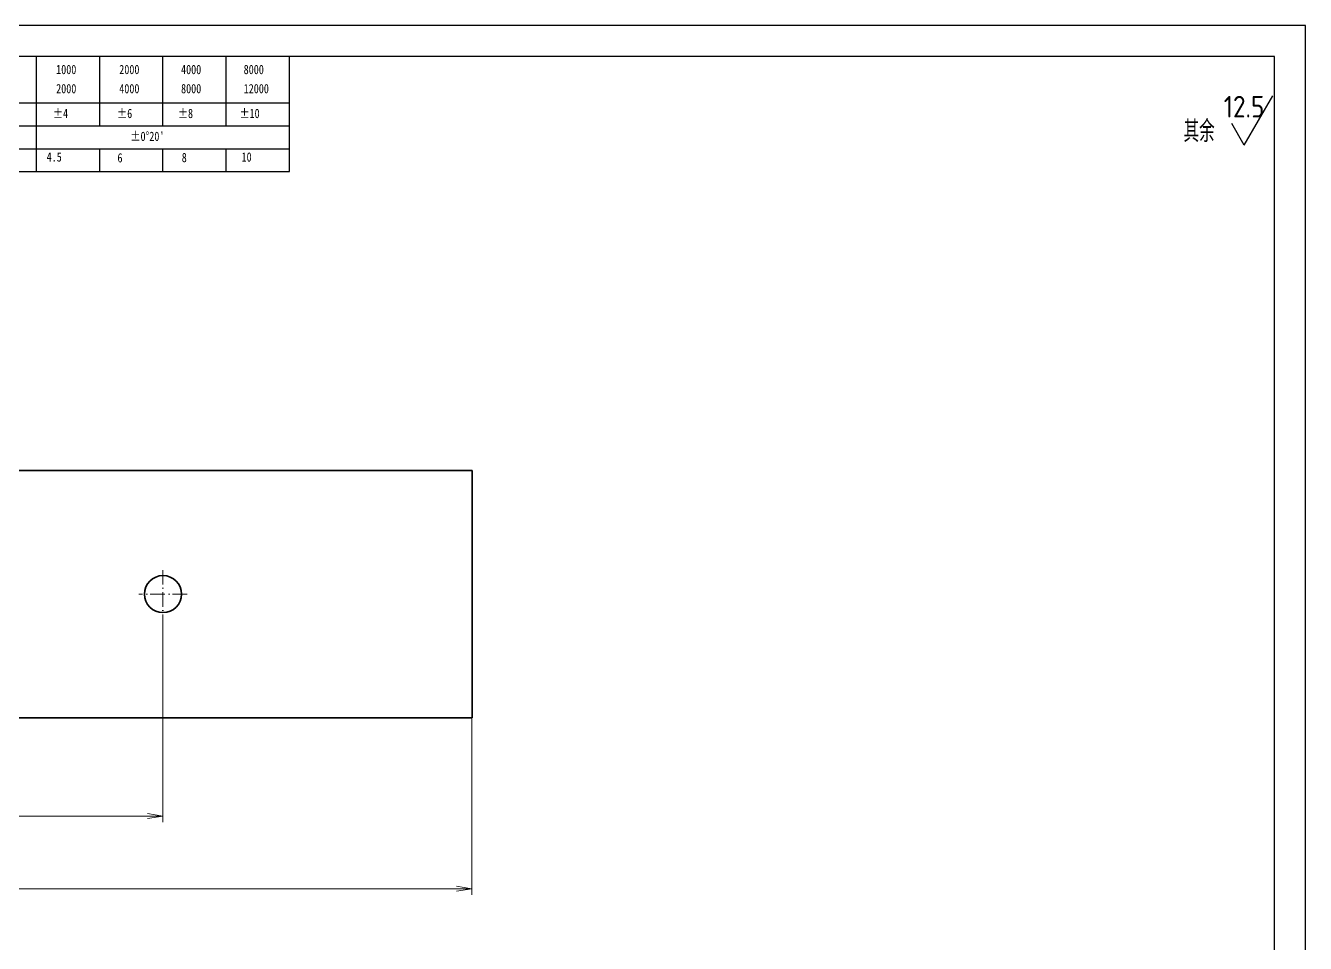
# Model space of a CAD drawing. Header units: millimetres. Extents: x 9230 to 30874, y -310 to 1935.
# Drawn here: x 30667 to 30874, y -161 to -12.5 of the extents above; entities that cross this region are included whole.
import ezdxf

# ---------------------------------------------------------------- set-up
doc = ezdxf.new("R2010")
doc.units = ezdxf.units.MM
doc.header["$PDMODE"] = 35
for name, pattern in [('AM_ISO08W050x2', [9, 6, -0.75, 1.5, -0.75]), ('DASHDOT', [18.5, 12, -3, 0.5, -3]), ('DOT2', [0.125, 0, -0.125])]:
    doc.linetypes.add(name, pattern=pattern)
for name, color, linetype, lineweight in [('中心线', 2, 'AM_ISO08W050x2', 18), ('图框', 7, 'Continuous', 15), ('标注线', 3, 'Continuous', 25)]:
    doc.layers.add(name, color=color, linetype=linetype, lineweight=lineweight)
doc.layers.add('图\\M+19E79\\M+195B6\\M+18E9A', color=7, linetype='Continuous')
doc.styles.add('DIM', font='simplex.shx', dxfattribs={"width": 0.8, "bigfont": 'bigfont.shx'})
doc.styles.add('国标', font='simfang.ttf', dxfattribs={"width": 0.8})
doc.styles.add('机械长仿宋', font='gbenor.shx', dxfattribs={"height": 1, "bigfont": 'gbcbig.shx'})
doc.dimstyles.new('DEH 1-1', dxfattribs={"dimtxt": 3.5, "dimasz": 2.5, "dimexe": 1, "dimexo": 0, "dimgap": 1.2, "dimtad": 3, "dimdsep": 46, "dimtxsty": 'DIM', "dimblk": 'OPEN', "dimcen": 0, "dimclrd": 8, "dimclre": 8, "dimclrt": 2, "dimazin": 2, "dimtfac": 0.5, "dimtmove": 0, "dimatfit": 3, "dimldrblk": 'OPEN', "dimfxl": 0, "dimtolj": 2, "dimlwd": 13, "dimlwe": 13, "dimarcsym": 0})

# ---------------------------------------------------------------- blocks, each defined once
blk = doc.blocks.new('GZDEH零件A3图框V01版')
at = {"layer": 'Defpoints', "linetype": 'Continuous'}
for p, q in [((3277.49, -1549.46), (2857.49, -1549.46)), ((3277.49, -1846.46), (3277.49, -1549.46))]:
    blk.add_line(p, q, dxfattribs=at)
at = {"layer": '图\\M+19E79\\M+195B6\\M+18E9A', "linetype": 'Continuous', "lineweight": 30}
for p, q in [((3272.49, -1554.46), (2882.49, -1554.46)), ((3272.49, -1832.96), (3272.49, -1554.46))]:
    blk.add_line(p, q, dxfattribs=at)
at = {"layer": '图\\M+19E79\\M+195B6\\M+18E9A', "color": 9}
for p, q in [((3072.2, -1561.98), (3072.2, -1554.46)), ((3082.42, -1561.98), (3082.42, -1554.46)), ((3092.64, -1561.98), (3092.64, -1554.46)), ((3102.86, -1561.98), (3102.86, -1554.46)), ((3113.09, -1573.08), (3113.09, -1554.46)), ((2996.09, -1561.98), (3113.09, -1561.98)), ((3072.2, -1573.08), (3072.2, -1561.98)), ((3082.42, -1565.68), (3082.42, -1561.98)), ((3092.64, -1565.68), (3092.64, -1561.98)), ((3102.86, -1565.68), (3102.86, -1561.98)), ((2996.09, -1565.68), (3113.09, -1565.68)), ((2996.09, -1569.38), (3113.09, -1569.38)), ((3082.42, -1573.08), (3082.42, -1569.48)), ((3092.64, -1573.08), (3092.64, -1569.38)), ((3102.86, -1573.08), (3102.86, -1569.38)), ((2990.09, -1573.08), (3113.09, -1573.08))]:
    blk.add_line(p, q, dxfattribs=at)
at = {"layer": '图\\M+19E79\\M+195B6\\M+18E9A', "color": 9, "style": '国标', "width": 0.8}
for s, p in [('1000', (3075.36, -1557.31)), ('2000', (3085.57, -1557.31)), ('4000', (3095.57, -1557.31)), ('8000', (3105.7, -1557.31)), ('2000', (3075.36, -1560.41)), ('4000', (3085.57, -1560.41)), ('8000', (3095.57, -1560.41)), ('12000', (3105.7, -1560.41)), ('±4', (3074.85, -1564.42)), ('±6', (3085.22, -1564.42)), ('±8', (3095.06, -1564.42)), ('±10', (3105.02, -1564.42)), ("±0%%D20'", (3087.38, -1568.12)), ('4.5', (3073.82, -1571.46)), ('6', (3085.28, -1571.6)), ('8', (3095.68, -1571.56)), ('10', (3105.36, -1571.47))]:
    blk.add_text(s, height=1.5, dxfattribs=at).set_placement(p)
blk = doc.blocks.new('_Open')
at = {"color": 0, "linetype": 'ByBlock', "lineweight": -2}
for p, q in [((-1, 0.167), (0, 0)), ((-1, -0.167), (0, 0)), ((0, 0), (-1, 0))]:
    blk.add_line(p, q, dxfattribs=at)
blk = doc.blocks.new('*D7')
at = {"layer": 'Defpoints', "color": 0, "ltscale": 2, "transparency": 16777216}
for p in [(30617.19, -108.42), (30689.19, -108.42), (30689.19, -140.43)]:
    blk.add_point(p, dxfattribs=at)
at = {"layer": '标注线', "color": 8, "lineweight": 13, "ltscale": 2, "transparency": 16777216}
for p, q in [((30617.19, -108.42), (30617.19, -141.43)), ((30689.19, -108.42), (30689.19, -141.43)), ((30619.69, -140.43), (30686.69, -140.43))]:
    blk.add_line(p, q, dxfattribs=at)
at = {"layer": '标注线', "color": 8, "lineweight": 13, "ltscale": 2, "transparency": 16777216, "xscale": 2.5, "yscale": 2.5, "zscale": 2.5, "rotation": 180}
blk.add_blockref('_Open', (30617.19, -140.43), dxfattribs=at)
at = {"layer": '标注线', "color": 8, "lineweight": 13, "ltscale": 2, "transparency": 16777216, "xscale": 2.5, "yscale": 2.5, "zscale": 2.5}
blk.add_blockref('_Open', (30689.19, -140.43), dxfattribs=at)
at = {"layer": '标注线', "color": 2, "ltscale": 2, "transparency": 16777216, "insert": (30653.19, -137.48), "char_height": 3.5, "attachment_point": 5, "style": 'DIM'}
blk.add_mtext('\\A2;72', dxfattribs=at)
blk = doc.blocks.new('*D8')
at = {"layer": 'Defpoints', "color": 0, "ltscale": 2, "transparency": 16777216}
for p in [(30567.19, -124.52), (30739.19, -124.52), (30739.19, -152.19)]:
    blk.add_point(p, dxfattribs=at)
at = {"layer": '标注线', "color": 8, "lineweight": 13, "ltscale": 2, "transparency": 16777216}
for p, q in [((30567.19, -124.52), (30567.19, -153.19)), ((30739.19, -124.52), (30739.19, -153.19)), ((30569.69, -152.19), (30736.69, -152.19))]:
    blk.add_line(p, q, dxfattribs=at)
at = {"layer": '标注线', "color": 8, "lineweight": 13, "ltscale": 2, "transparency": 16777216, "xscale": 2.5, "yscale": 2.5, "zscale": 2.5, "rotation": 180}
blk.add_blockref('_Open', (30567.19, -152.19), dxfattribs=at)
at = {"layer": '标注线', "color": 8, "lineweight": 13, "ltscale": 2, "transparency": 16777216, "xscale": 2.5, "yscale": 2.5, "zscale": 2.5}
blk.add_blockref('_Open', (30739.19, -152.19), dxfattribs=at)
at = {"layer": '标注线', "color": 2, "ltscale": 2, "transparency": 16777216, "insert": (30653.19, -149.24), "char_height": 3.5, "attachment_point": 5, "style": 'DIM'}
blk.add_mtext('\\A2;172', dxfattribs=at)

msp = doc.modelspace()

# ---------------------------------------------------------------- linework, layer by layer
at = {"color": 1, "linetype": 'ByBlock'}
for q in [(30868.75, -23.879), (30862.111, -28.379)]:
    msp.add_line((30864.131, -31.879), q, dxfattribs=at)
at = {"color": 7, "lineweight": 35}
for p, q in [((30739.193, -84.522), (30567.193, -84.522)), ((30739.193, -124.522), (30739.193, -84.522)), ((30567.193, -124.522), (30739.193, -124.522))]:
    msp.add_line(p, q, dxfattribs=at)
msp.add_circle((30689.193, -104.522), 3, dxfattribs=at)
at = {"layer": '中心线', "linetype": 'DASHDOT', "ltscale": 0.195}
for p, q in [((30689.193, -100.622), (30689.193, -108.422)), ((30693.093, -104.522), (30685.293, -104.522))]:
    msp.add_line(p, q, dxfattribs=at)

# ---------------------------------------------------------------- block references
at = {"layer": '图框'}
msp.add_blockref('GZDEH零件A3图框V01版', (27596.546, 1536.924), dxfattribs=at)

# ---------------------------------------------------------------- texts
at = {"color": 7, "linetype": 'DOT2', "style": '机械长仿宋'}
for s, p in [('12.5', (30860.824, -27.404)), ('其余', (30854.321, -31.379))]:
    msp.add_text(s, height=3.5, dxfattribs=at).set_placement(p)

# ---------------------------------------------------------------- dimensions: what is measured, and where the dimension line sits
at = {"layer": '标注线', "ltscale": 2}
for base, p1, p2, picture, middle in [((30689.193, -140.433), (30617.193, -108.422), (30689.193, -108.422), '*D7', (30653.193, -137.483)), ((30739.193, -152.188), (30567.193, -124.522), (30739.193, -124.522), '*D8', (30653.193, -149.238))]:
    dim = msp.add_linear_dim(base=base, p1=p1, p2=p2, dimstyle='DEH 1-1', dxfattribs=at)
    dim.commit()
    dim.dimension.update_dxf_attribs({"geometry": picture, "text_midpoint": middle})

doc.saveas('drawing.dxf')
